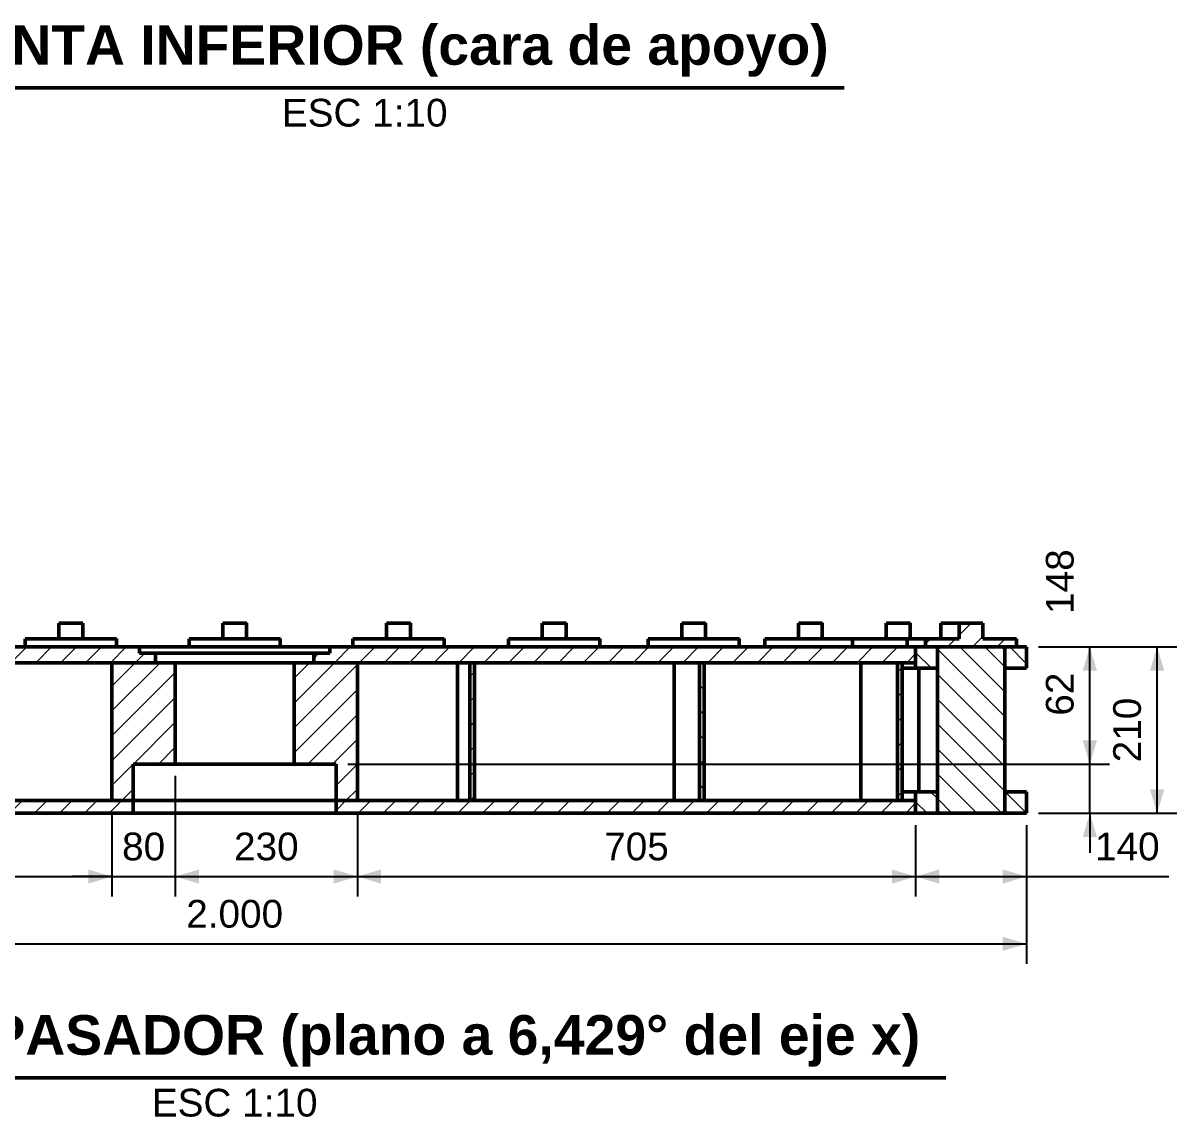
# Model space of a CAD drawing. Header units: millimetres. Extents: x 0 to 841, y 0 to 594.
# Drawn here: x 460.8 to 606.5, y 175.6 to 313.7 of the extents above; entities that cross this region are included whole.
import ezdxf
from ezdxf.enums import TextEntityAlignment as Align

# ---------------------------------------------------------------- set-up
doc = ezdxf.new("R2010")
doc.units = ezdxf.units.MM
for name, color, linetype, lineweight in [('ACH', 7, 'CONTINUOUS', 13), ('COTA', 7, 'CONTINUOUS', 25), ('TXT', 7, 'CONTINUOUS', 25), ('VIS', 7, 'CONTINUOUS', 50)]:
    doc.layers.add(name, color=color, linetype=linetype, lineweight=lineweight)
doc.styles.add('STD', font='LiberationSans-Regular.ttf')
doc.styles.add('STDB', font='LiberationSans-Bold.ttf')

msp = doc.modelspace()

# ---------------------------------------------------------------- hatches: boundary and pattern name
at = {"layer": 'ACH'}
h = msp.add_hatch(dxfattribs=at)
h.set_pattern_fill('ANSI31', scale=0.7)
h.paths.add_polyline_path([(574.77, 234.95), (574.77, 235.95), (579.02, 235.95), (579.02, 237.95), (582.02, 237.95), (582.02, 235.95), (586.27, 235.95), (586.27, 234.95)])
h = msp.add_hatch(dxfattribs=at)
h.set_pattern_fill('ANSI31', scale=0.7)
h.paths.add_polyline_path([(401.52, 232.95), (401.52, 234.95), (475.52, 234.95), (475.52, 234.15), (477.52, 234.15), (477.52, 232.95)])
h = msp.add_hatch(dxfattribs=at)
h.set_pattern_fill('ANSI31', scale=0.7)
h.paths.add_polyline_path([(499.52, 234.95), (573.52, 234.95), (573.52, 232.95), (497.52, 232.95), (497.52, 234.15), (499.52, 234.15)])
h = msp.add_hatch(dxfattribs=at)
h.set_pattern_fill('ANSI31', scale=0.7, angle=90)
h.paths.add_polyline_path([(576.27, 234.95), (576.27, 232.25), (573.52, 232.25), (573.52, 234.95)])
h = msp.add_hatch(dxfattribs=at)
h.set_pattern_fill('ANSI31', scale=0.7, angle=90)
h.paths.add_polyline_path([(576.27, 214.15), (576.27, 234.75), (576.47, 234.95), (584.57, 234.95), (584.77, 234.75), (584.77, 214.15), (584.57, 213.95), (576.47, 213.95)])
h = msp.add_hatch(dxfattribs=at)
h.set_pattern_fill('ANSI31', scale=0.7, angle=90)
h.paths.add_polyline_path([(584.77, 234.95), (587.52, 234.95), (587.52, 232.25), (584.77, 232.25)])
h = msp.add_hatch(dxfattribs=at)
h.set_pattern_fill('ANSI31', scale=0.7)
h.paths.add_polyline_path([(472.02, 215.55), (472.02, 232.95), (480.02, 232.95), (480.02, 220.15), (474.72, 220.15), (474.72, 215.55)])
h = msp.add_hatch(dxfattribs=at)
h.set_pattern_fill('ANSI31', scale=0.7)
h.paths.add_polyline_path([(495.02, 232.95), (503.02, 232.95), (503.02, 215.55), (500.32, 215.55), (500.32, 220.15), (495.02, 220.15)])
h = msp.add_hatch(dxfattribs=at)
h.set_pattern_fill('ANSI31', scale=0.7)
h.paths.add_polyline_path([(517.22, 232.95), (517.82, 232.95), (517.82, 215.55), (517.22, 215.55)])
h = msp.add_hatch(dxfattribs=at)
h.set_pattern_fill('ANSI31', scale=0.7, angle=90)
h.paths.add_polyline_path([(546.22, 232.95), (546.82, 232.95), (546.82, 215.55), (546.22, 215.55)])
h = msp.add_hatch(dxfattribs=at)
h.set_pattern_fill('ANSI31', scale=0.7)
h.paths.add_polyline_path([(571.22, 232.95), (571.82, 232.95), (571.82, 215.55), (571.22, 215.55)])
h = msp.add_hatch(dxfattribs=at)
h.set_pattern_fill('ANSI31', scale=0.7, angle=90)
h.paths.add_polyline_path([(576.27, 216.65), (576.27, 213.95), (573.52, 213.95), (573.52, 216.65)])
h = msp.add_hatch(dxfattribs=at)
h.set_pattern_fill('ANSI31', scale=0.7, angle=90)
h.paths.add_polyline_path([(584.77, 216.65), (587.52, 216.65), (587.52, 213.95), (584.77, 213.95)])
h = msp.add_hatch(dxfattribs=at)
h.set_pattern_fill('ANSI31', scale=0.7)
h.paths.add_polyline_path([(401.52, 213.95), (401.52, 215.55), (474.72, 215.55), (474.72, 213.95)])
h = msp.add_hatch(dxfattribs=at)
h.set_pattern_fill('ANSI31', scale=0.7)
h.paths.add_polyline_path([(500.32, 215.55), (573.52, 215.55), (573.52, 213.95), (500.32, 213.95)])

# ---------------------------------------------------------------- linework, layer by layer
at = {"layer": 'COTA'}
for p, q in [((589.02, 234.95), (598.02, 234.95)), ((589.02, 234.95), (606.52, 234.95)), ((595.52, 220.15), (595.52, 234.95)), ((604.02, 213.95), (604.02, 234.95)), ((595.52, 220.15), (595.52, 225.15)), ((501.82, 220.15), (598.02, 220.15)), ((501.82, 220.15), (598.02, 220.15)), ((595.52, 213.95), (595.52, 220.15)), ((480.02, 218.65), (480.02, 203.45)), ((480.02, 218.65), (480.02, 203.45)), ((472.02, 214.05), (472.02, 203.45)), ((472.02, 214.05), (472.02, 203.45)), ((503.02, 214.05), (503.02, 203.45)), ((503.02, 214.05), (503.02, 203.45)), ((589.02, 213.95), (598.02, 213.95)), ((589.02, 213.95), (606.52, 213.95)), ((595.52, 213.95), (595.52, 208.95)), ((573.52, 212.45), (573.52, 203.45)), ((573.52, 212.45), (573.52, 203.45)), ((587.52, 212.45), (587.52, 203.45)), ((587.52, 212.45), (587.52, 194.95)), ((401.52, 205.95), (472.02, 205.95)), ((472.02, 205.95), (467.02, 205.95)), ((472.02, 205.95), (480.02, 205.95)), ((480.02, 205.95), (485.02, 205.95)), ((480.02, 205.95), (503.02, 205.95)), ((503.02, 205.95), (573.52, 205.95)), ((573.52, 205.95), (587.52, 205.95)), ((587.52, 205.95), (605.51, 205.95)), ((387.52, 197.45), (587.52, 197.45))]:
    msp.add_line(p, q, dxfattribs=at)
for points in [[(595.52, 234.95), (594.62, 231.95), (596.42, 231.95)], [(604.02, 234.95), (603.12, 231.95), (604.92, 231.95)], [(595.52, 220.15), (596.42, 223.15), (594.62, 223.15)], [(595.52, 220.15), (596.42, 223.15), (594.62, 223.15)], [(604.02, 213.95), (604.92, 216.95), (603.12, 216.95)], [(595.52, 213.95), (594.62, 210.95), (596.42, 210.95)], [(472.02, 205.95), (469.02, 206.85), (469.02, 205.05)], [(472.02, 205.95), (469.02, 206.85), (469.02, 205.05)], [(480.02, 205.95), (483.02, 205.05), (483.02, 206.85)], [(480.02, 205.95), (483.02, 205.05), (483.02, 206.85)], [(503.02, 205.95), (500.02, 206.85), (500.02, 205.05)], [(503.02, 205.95), (506.02, 205.05), (506.02, 206.85)], [(573.52, 205.95), (570.52, 206.85), (570.52, 205.05)], [(573.52, 205.95), (576.52, 205.05), (576.52, 206.85)], [(587.52, 205.95), (584.52, 206.85), (584.52, 205.05)], [(587.52, 197.45), (584.52, 198.35), (584.52, 196.55)]]:
    msp.add_solid(points, dxfattribs=at)
at = {"layer": 'VIS'}
for p, q in [((443.37, 305.55), (564.51, 305.55)), ((397.69, 180.55), (577.35, 180.55))]:
    msp.add_line(p, q, dxfattribs=at)
for points in [[(465.33, 237.95), (465.45, 237.95), (465.57, 237.95), (465.7, 237.95), (465.82, 237.95), (465.95, 237.95), (466.07, 237.95), (466.2, 237.95), (466.32, 237.95), (466.45, 237.95), (466.57, 237.95), (466.7, 237.95), (466.82, 237.95), (466.95, 237.95), (467.07, 237.95), (467.19, 237.95), (467.32, 237.95), (467.44, 237.95), (467.57, 237.95), (467.69, 237.95), (467.82, 237.95), (467.94, 237.95), (468.07, 237.95), (468.19, 237.95), (468.32, 237.95)], [(465.33, 237.95), (465.33, 235.95)], [(468.32, 237.95), (468.32, 237.95), (468.32, 237.95), (468.32, 237.95), (468.32, 237.95), (468.32, 237.95), (468.33, 237.95)], [(468.33, 237.95), (468.33, 235.95)], [(486.02, 237.95), (486.14, 237.95), (486.27, 237.95), (486.39, 237.95), (486.52, 237.95), (486.64, 237.95), (486.77, 237.95), (486.89, 237.95), (487.02, 237.95), (487.14, 237.95), (487.27, 237.95), (487.39, 237.95), (487.52, 237.95), (487.64, 237.95), (487.76, 237.95), (487.89, 237.95), (488.01, 237.95), (488.14, 237.95), (488.26, 237.95), (488.39, 237.95), (488.51, 237.95), (488.64, 237.95), (488.76, 237.95), (488.89, 237.95), (489.01, 237.95)], [(486.02, 237.95), (486.02, 235.95)], [(489.01, 237.95), (489.01, 237.95), (489.01, 237.95), (489.02, 237.95), (489.02, 237.95), (489.02, 237.95), (489.02, 237.95)], [(489.02, 237.95), (489.02, 235.95)], [(506.71, 237.95), (506.84, 237.95), (506.96, 237.95), (507.09, 237.95), (507.21, 237.95), (507.34, 237.95), (507.46, 237.95), (507.59, 237.95), (507.71, 237.95), (507.84, 237.95), (507.96, 237.95), (508.08, 237.95), (508.21, 237.95), (508.33, 237.95), (508.46, 237.95), (508.58, 237.95), (508.71, 237.95), (508.83, 237.95), (508.96, 237.95), (509.08, 237.95), (509.21, 237.95), (509.33, 237.95), (509.46, 237.95), (509.58, 237.95), (509.7, 237.95)], [(506.71, 237.95), (506.71, 235.95)], [(509.7, 237.95), (509.71, 237.95), (509.71, 237.95), (509.71, 237.95), (509.71, 237.95), (509.71, 237.95), (509.71, 237.95)], [(509.71, 237.95), (509.71, 235.95)], [(526.37, 237.95), (526.5, 237.95), (526.62, 237.95), (526.74, 237.95), (526.87, 237.95), (526.99, 237.95), (527.12, 237.95), (527.24, 237.95), (527.37, 237.95), (527.49, 237.95), (527.62, 237.95), (527.74, 237.95), (527.87, 237.95), (527.99, 237.95), (528.12, 237.95), (528.24, 237.95), (528.36, 237.95), (528.49, 237.95), (528.61, 237.95), (528.74, 237.95), (528.86, 237.95), (528.99, 237.95), (529.11, 237.95), (529.24, 237.95), (529.36, 237.95)], [(526.37, 237.95), (526.37, 235.95)], [(529.36, 237.95), (529.36, 237.95), (529.36, 237.95), (529.37, 237.95), (529.37, 237.95), (529.37, 237.95), (529.37, 237.95)], [(529.37, 237.95), (529.37, 235.95)], [(544, 237.95), (544.13, 237.95), (544.25, 237.95), (544.38, 237.95), (544.5, 237.95), (544.63, 237.95), (544.75, 237.95), (544.88, 237.95), (545, 237.95), (545.13, 237.95), (545.25, 237.95), (545.38, 237.95), (545.5, 237.95), (545.62, 237.95), (545.75, 237.95), (545.87, 237.95), (546, 237.95), (546.12, 237.95), (546.25, 237.95), (546.37, 237.95), (546.5, 237.95), (546.62, 237.95), (546.75, 237.95), (546.87, 237.95), (546.99, 237.95)], [(544, 237.95), (544, 235.95)], [(546.99, 237.95), (547, 237.95), (547, 237.95), (547, 237.95), (547, 237.95), (547, 237.95), (547, 237.95)], [(547, 237.95), (547, 235.95)], [(558.73, 237.95), (558.85, 237.95), (558.98, 237.95), (559.1, 237.95), (559.23, 237.95), (559.35, 237.95), (559.48, 237.95), (559.6, 237.95), (559.73, 237.95), (559.85, 237.95), (559.98, 237.95), (560.1, 237.95), (560.23, 237.95), (560.35, 237.95), (560.47, 237.95), (560.6, 237.95), (560.72, 237.95), (560.85, 237.95), (560.97, 237.95), (561.1, 237.95), (561.22, 237.95), (561.35, 237.95), (561.47, 237.95), (561.6, 237.95), (561.72, 237.95)], [(558.73, 237.95), (558.73, 235.95)], [(561.72, 237.95), (561.72, 237.95), (561.72, 237.95), (561.73, 237.95), (561.73, 237.95), (561.73, 237.95), (561.73, 237.95)], [(561.73, 237.95), (561.73, 235.95)], [(569.81, 237.95), (569.93, 237.95), (570.06, 237.95), (570.18, 237.95), (570.31, 237.95), (570.43, 237.95), (570.56, 237.95), (570.68, 237.95), (570.81, 237.95), (570.93, 237.95), (571.06, 237.95), (571.18, 237.95), (571.31, 237.95), (571.43, 237.95), (571.55, 237.95), (571.68, 237.95), (571.8, 237.95), (571.93, 237.95), (572.05, 237.95), (572.18, 237.95), (572.3, 237.95), (572.43, 237.95), (572.55, 237.95), (572.68, 237.95), (572.8, 237.95)], [(569.81, 237.95), (569.81, 235.95)], [(572.8, 237.95), (572.8, 237.95), (572.8, 237.95), (572.81, 237.95), (572.81, 237.95), (572.81, 237.95), (572.81, 237.95)], [(572.81, 237.95), (572.81, 235.95)], [(576.69, 237.95), (576.81, 237.95), (576.93, 237.95), (577.06, 237.95), (577.18, 237.95), (577.3, 237.95), (577.42, 237.95), (577.55, 237.95), (577.67, 237.95), (577.79, 237.95), (577.92, 237.95), (578.04, 237.95), (578.16, 237.95), (578.28, 237.95), (578.41, 237.95), (578.53, 237.95), (578.65, 237.95), (578.77, 237.95), (578.9, 237.95), (579.02, 237.95)], [(576.69, 237.95), (576.69, 235.95)], [(582.02, 237.95), (579.02, 237.95)], [(579.02, 237.95), (579.02, 235.95)], [(582.02, 237.95), (582.02, 235.95)], [(475.52, 234.95), (401.52, 234.95)], [(461.08, 235.95), (461.2, 235.95), (461.32, 235.95), (461.44, 235.95), (461.56, 235.95), (461.68, 235.95), (461.8, 235.95), (461.92, 235.95), (462.04, 235.95), (462.16, 235.95), (462.28, 235.95), (462.4, 235.95), (462.52, 235.95), (462.64, 235.95), (462.76, 235.95), (462.89, 235.95), (463.01, 235.95), (463.13, 235.95), (463.25, 235.95), (463.37, 235.95), (463.49, 235.95), (463.61, 235.95), (463.73, 235.95), (463.85, 235.95), (463.97, 235.95), (464.09, 235.95), (464.21, 235.95), (464.33, 235.95), (464.45, 235.95), (464.57, 235.95), (464.7, 235.95), (464.82, 235.95), (464.94, 235.95), (465.06, 235.95), (465.18, 235.95), (465.3, 235.95), (465.42, 235.95), (465.54, 235.95), (465.66, 235.95), (465.78, 235.95), (465.9, 235.95), (466.02, 235.95), (466.14, 235.95), (466.26, 235.95), (466.38, 235.95), (466.51, 235.95), (466.63, 235.95), (466.75, 235.95), (466.87, 235.95), (466.99, 235.95), (467.11, 235.95), (467.23, 235.95), (467.35, 235.95), (467.47, 235.95), (467.59, 235.95), (467.71, 235.95), (467.83, 235.95), (467.95, 235.95), (468.07, 235.95), (468.2, 235.95), (468.32, 235.95), (468.44, 235.95), (468.56, 235.95), (468.68, 235.95), (468.8, 235.95), (468.92, 235.95), (469.04, 235.95), (469.16, 235.95), (469.28, 235.95), (469.4, 235.95), (469.52, 235.95), (469.64, 235.95), (469.76, 235.95), (469.88, 235.95), (470.01, 235.95), (470.13, 235.95), (470.25, 235.95), (470.37, 235.95), (470.49, 235.95), (470.61, 235.95), (470.73, 235.95), (470.85, 235.95), (470.97, 235.95), (471.09, 235.95), (471.21, 235.95), (471.33, 235.95), (471.45, 235.95), (471.57, 235.95), (471.69, 235.95), (471.82, 235.95), (471.94, 235.95), (472.06, 235.95), (472.18, 235.95), (472.3, 235.95), (472.42, 235.95), (472.54, 235.95)], [(461.08, 235.95), (461.08, 234.95)], [(472.54, 235.95), (472.55, 235.95), (472.55, 235.95), (472.56, 235.95), (472.56, 235.95), (472.57, 235.95), (472.58, 235.95)], [(472.58, 235.95), (472.58, 234.95)], [(475.52, 234.95), (475.52, 234.15)], [(475.52, 234.95), (475.64, 234.95), (475.76, 234.95), (475.88, 234.95), (476, 234.95), (476.12, 234.95), (476.24, 234.95), (476.36, 234.95), (476.48, 234.95), (476.6, 234.95), (476.72, 234.95), (476.84, 234.95), (476.96, 234.95), (477.08, 234.95), (477.2, 234.95), (477.32, 234.95), (477.44, 234.95), (477.56, 234.95), (477.68, 234.95), (477.8, 234.95), (477.92, 234.95), (478.04, 234.95), (478.16, 234.95), (478.28, 234.95), (478.4, 234.95), (478.52, 234.95), (478.64, 234.95), (478.76, 234.95), (478.88, 234.95), (479, 234.95), (479.12, 234.95), (479.24, 234.95), (479.36, 234.95), (479.48, 234.95), (479.6, 234.95), (479.72, 234.95), (479.84, 234.95), (479.96, 234.95), (480.08, 234.95), (480.2, 234.95), (480.32, 234.95), (480.44, 234.95), (480.56, 234.95), (480.68, 234.95), (480.8, 234.95), (480.92, 234.95), (481.04, 234.95), (481.16, 234.95), (481.28, 234.95), (481.4, 234.95), (481.52, 234.95), (481.64, 234.95), (481.76, 234.95), (481.88, 234.95), (482, 234.95), (482.12, 234.95), (482.24, 234.95), (482.36, 234.95), (482.48, 234.95), (482.6, 234.95), (482.72, 234.95), (482.84, 234.95), (482.96, 234.95), (483.08, 234.95), (483.2, 234.95), (483.32, 234.95), (483.44, 234.95), (483.56, 234.95), (483.68, 234.95), (483.8, 234.95), (483.92, 234.95), (484.04, 234.95), (484.16, 234.95), (484.28, 234.95), (484.4, 234.95), (484.52, 234.95), (484.64, 234.95), (484.76, 234.95), (484.88, 234.95), (485, 234.95), (485.12, 234.95), (485.24, 234.95), (485.36, 234.95), (485.48, 234.95), (485.6, 234.95), (485.72, 234.95), (485.84, 234.95), (485.96, 234.95), (486.08, 234.95), (486.2, 234.95), (486.32, 234.95), (486.44, 234.95), (486.56, 234.95), (486.68, 234.95), (486.8, 234.95), (486.92, 234.95), (487.04, 234.95), (487.16, 234.95), (487.28, 234.95), (487.4, 234.95), (487.52, 234.95), (487.64, 234.95), (487.76, 234.95), (487.88, 234.95), (488, 234.95), (488.12, 234.95), (488.24, 234.95), (488.36, 234.95), (488.48, 234.95), (488.6, 234.95), (488.72, 234.95), (488.84, 234.95), (488.96, 234.95), (489.08, 234.95), (489.2, 234.95), (489.32, 234.95), (489.44, 234.95), (489.56, 234.95), (489.68, 234.95), (489.8, 234.95), (489.92, 234.95), (490.04, 234.95), (490.16, 234.95), (490.28, 234.95), (490.4, 234.95), (490.52, 234.95), (490.64, 234.95), (490.76, 234.95), (490.88, 234.95), (491, 234.95), (491.12, 234.95), (491.24, 234.95), (491.36, 234.95), (491.48, 234.95), (491.6, 234.95), (491.72, 234.95), (491.84, 234.95), (491.96, 234.95), (492.08, 234.95), (492.2, 234.95), (492.32, 234.95), (492.44, 234.95), (492.56, 234.95), (492.68, 234.95), (492.8, 234.95), (492.92, 234.95), (493.04, 234.95), (493.16, 234.95), (493.28, 234.95), (493.4, 234.95), (493.52, 234.95), (493.64, 234.95), (493.76, 234.95), (493.88, 234.95), (494, 234.95), (494.12, 234.95), (494.24, 234.95), (494.36, 234.95), (494.48, 234.95), (494.6, 234.95), (494.72, 234.95), (494.84, 234.95), (494.96, 234.95), (495.08, 234.95), (495.2, 234.95), (495.32, 234.95), (495.44, 234.95), (495.56, 234.95), (495.68, 234.95), (495.8, 234.95), (495.92, 234.95), (496.04, 234.95), (496.16, 234.95), (496.28, 234.95), (496.4, 234.95), (496.52, 234.95), (496.64, 234.95), (496.76, 234.95), (496.88, 234.95), (497, 234.95), (497.12, 234.95), (497.24, 234.95), (497.36, 234.95), (497.48, 234.95), (497.6, 234.95), (497.72, 234.95), (497.84, 234.95), (497.96, 234.95), (498.08, 234.95), (498.2, 234.95), (498.32, 234.95), (498.44, 234.95), (498.56, 234.95), (498.68, 234.95), (498.8, 234.95), (498.92, 234.95), (499.04, 234.95), (499.16, 234.95), (499.28, 234.95), (499.4, 234.95), (499.52, 234.95)], [(481.77, 235.95), (481.89, 235.95), (482.01, 235.95), (482.13, 235.95), (482.25, 235.95), (482.37, 235.95), (482.49, 235.95), (482.61, 235.95), (482.74, 235.95), (482.86, 235.95), (482.98, 235.95), (483.1, 235.95), (483.22, 235.95), (483.34, 235.95), (483.46, 235.95), (483.58, 235.95), (483.7, 235.95), (483.82, 235.95), (483.94, 235.95), (484.06, 235.95), (484.18, 235.95), (484.3, 235.95), (484.42, 235.95), (484.55, 235.95), (484.67, 235.95), (484.79, 235.95), (484.91, 235.95), (485.03, 235.95), (485.15, 235.95), (485.27, 235.95), (485.39, 235.95), (485.51, 235.95), (485.63, 235.95), (485.75, 235.95), (485.87, 235.95), (485.99, 235.95), (486.11, 235.95), (486.23, 235.95), (486.36, 235.95), (486.48, 235.95), (486.6, 235.95), (486.72, 235.95), (486.84, 235.95), (486.96, 235.95), (487.08, 235.95), (487.2, 235.95), (487.32, 235.95), (487.44, 235.95), (487.56, 235.95), (487.68, 235.95), (487.8, 235.95), (487.92, 235.95), (488.04, 235.95), (488.17, 235.95), (488.29, 235.95), (488.41, 235.95), (488.53, 235.95), (488.65, 235.95), (488.77, 235.95), (488.89, 235.95), (489.01, 235.95), (489.13, 235.95), (489.25, 235.95), (489.37, 235.95), (489.49, 235.95), (489.61, 235.95), (489.73, 235.95), (489.85, 235.95), (489.98, 235.95), (490.1, 235.95), (490.22, 235.95), (490.34, 235.95), (490.46, 235.95), (490.58, 235.95), (490.7, 235.95), (490.82, 235.95), (490.94, 235.95), (491.06, 235.95), (491.18, 235.95), (491.3, 235.95), (491.42, 235.95), (491.54, 235.95), (491.66, 235.95), (491.79, 235.95), (491.91, 235.95), (492.03, 235.95), (492.15, 235.95), (492.27, 235.95), (492.39, 235.95), (492.51, 235.95), (492.63, 235.95), (492.75, 235.95), (492.87, 235.95), (492.99, 235.95), (493.11, 235.95), (493.23, 235.95)], [(481.77, 235.95), (481.77, 234.95)], [(493.23, 235.95), (493.24, 235.95), (493.25, 235.95), (493.25, 235.95), (493.26, 235.95), (493.26, 235.95), (493.27, 235.95)], [(493.27, 235.95), (493.27, 234.95)], [(573.52, 234.95), (499.52, 234.95)], [(499.52, 234.95), (499.52, 234.15)], [(502.46, 235.95), (502.58, 235.95), (502.71, 235.95), (502.83, 235.95), (502.95, 235.95), (503.07, 235.95), (503.19, 235.95), (503.31, 235.95), (503.43, 235.95), (503.55, 235.95), (503.67, 235.95), (503.79, 235.95), (503.91, 235.95), (504.03, 235.95), (504.15, 235.95), (504.27, 235.95), (504.4, 235.95), (504.52, 235.95), (504.64, 235.95), (504.76, 235.95), (504.88, 235.95), (505, 235.95), (505.12, 235.95), (505.24, 235.95), (505.36, 235.95), (505.48, 235.95), (505.6, 235.95), (505.72, 235.95), (505.84, 235.95), (505.96, 235.95), (506.08, 235.95), (506.21, 235.95), (506.33, 235.95), (506.45, 235.95), (506.57, 235.95), (506.69, 235.95), (506.81, 235.95), (506.93, 235.95), (507.05, 235.95), (507.17, 235.95), (507.29, 235.95), (507.41, 235.95), (507.53, 235.95), (507.65, 235.95), (507.77, 235.95), (507.89, 235.95), (508.02, 235.95), (508.14, 235.95), (508.26, 235.95), (508.38, 235.95), (508.5, 235.95), (508.62, 235.95), (508.74, 235.95), (508.86, 235.95), (508.98, 235.95), (509.1, 235.95), (509.22, 235.95), (509.34, 235.95), (509.46, 235.95), (509.58, 235.95), (509.7, 235.95), (509.83, 235.95), (509.95, 235.95), (510.07, 235.95), (510.19, 235.95), (510.31, 235.95), (510.43, 235.95), (510.55, 235.95), (510.67, 235.95), (510.79, 235.95), (510.91, 235.95), (511.03, 235.95), (511.15, 235.95), (511.27, 235.95), (511.39, 235.95), (511.51, 235.95), (511.64, 235.95), (511.76, 235.95), (511.88, 235.95), (512, 235.95), (512.12, 235.95), (512.24, 235.95), (512.36, 235.95), (512.48, 235.95), (512.6, 235.95), (512.72, 235.95), (512.84, 235.95), (512.96, 235.95), (513.08, 235.95), (513.2, 235.95), (513.32, 235.95), (513.45, 235.95), (513.57, 235.95), (513.69, 235.95), (513.81, 235.95), (513.93, 235.95)], [(502.46, 235.95), (502.46, 234.95)], [(513.93, 235.95), (513.93, 235.95), (513.94, 235.95), (513.95, 235.95), (513.95, 235.95), (513.96, 235.95), (513.96, 235.95)], [(513.96, 235.95), (513.96, 234.95)], [(522.12, 235.95), (522.24, 235.95), (522.36, 235.95), (522.48, 235.95), (522.6, 235.95), (522.72, 235.95), (522.85, 235.95), (522.97, 235.95), (523.09, 235.95), (523.21, 235.95), (523.33, 235.95), (523.45, 235.95), (523.57, 235.95), (523.69, 235.95), (523.81, 235.95), (523.93, 235.95), (524.05, 235.95), (524.17, 235.95), (524.29, 235.95), (524.41, 235.95), (524.53, 235.95), (524.66, 235.95), (524.78, 235.95), (524.9, 235.95), (525.02, 235.95), (525.14, 235.95), (525.26, 235.95), (525.38, 235.95), (525.5, 235.95), (525.62, 235.95), (525.74, 235.95), (525.86, 235.95), (525.98, 235.95), (526.1, 235.95), (526.22, 235.95), (526.34, 235.95), (526.47, 235.95), (526.59, 235.95), (526.71, 235.95), (526.83, 235.95), (526.95, 235.95), (527.07, 235.95), (527.19, 235.95), (527.31, 235.95), (527.43, 235.95), (527.55, 235.95), (527.67, 235.95), (527.79, 235.95), (527.91, 235.95), (528.03, 235.95), (528.15, 235.95), (528.28, 235.95), (528.4, 235.95), (528.52, 235.95), (528.64, 235.95), (528.76, 235.95), (528.88, 235.95), (529, 235.95), (529.12, 235.95), (529.24, 235.95), (529.36, 235.95), (529.48, 235.95), (529.6, 235.95), (529.72, 235.95), (529.84, 235.95), (529.96, 235.95), (530.09, 235.95), (530.21, 235.95), (530.33, 235.95), (530.45, 235.95), (530.57, 235.95), (530.69, 235.95), (530.81, 235.95), (530.93, 235.95), (531.05, 235.95), (531.17, 235.95), (531.29, 235.95), (531.41, 235.95), (531.53, 235.95), (531.65, 235.95), (531.77, 235.95), (531.9, 235.95), (532.02, 235.95), (532.14, 235.95), (532.26, 235.95), (532.38, 235.95), (532.5, 235.95), (532.62, 235.95), (532.74, 235.95), (532.86, 235.95), (532.98, 235.95), (533.1, 235.95), (533.22, 235.95), (533.34, 235.95), (533.46, 235.95), (533.58, 235.95)], [(522.12, 235.95), (522.12, 234.95)], [(533.58, 235.95), (533.59, 235.95), (533.6, 235.95), (533.6, 235.95), (533.61, 235.95), (533.62, 235.95), (533.62, 235.95)], [(533.62, 235.95), (533.62, 234.95)], [(539.75, 235.95), (539.88, 235.95), (540, 235.95), (540.12, 235.95), (540.24, 235.95), (540.36, 235.95), (540.48, 235.95), (540.6, 235.95), (540.72, 235.95), (540.84, 235.95), (540.96, 235.95), (541.08, 235.95), (541.2, 235.95), (541.32, 235.95), (541.44, 235.95), (541.56, 235.95), (541.69, 235.95), (541.81, 235.95), (541.93, 235.95), (542.05, 235.95), (542.17, 235.95), (542.29, 235.95), (542.41, 235.95), (542.53, 235.95), (542.65, 235.95), (542.77, 235.95), (542.89, 235.95), (543.01, 235.95), (543.13, 235.95), (543.25, 235.95), (543.37, 235.95), (543.5, 235.95), (543.62, 235.95), (543.74, 235.95), (543.86, 235.95), (543.98, 235.95), (544.1, 235.95), (544.22, 235.95), (544.34, 235.95), (544.46, 235.95), (544.58, 235.95), (544.7, 235.95), (544.82, 235.95), (544.94, 235.95), (545.06, 235.95), (545.18, 235.95), (545.31, 235.95), (545.43, 235.95), (545.55, 235.95), (545.67, 235.95), (545.79, 235.95), (545.91, 235.95), (546.03, 235.95), (546.15, 235.95), (546.27, 235.95), (546.39, 235.95), (546.51, 235.95), (546.63, 235.95), (546.75, 235.95), (546.87, 235.95), (546.99, 235.95), (547.12, 235.95), (547.24, 235.95), (547.36, 235.95), (547.48, 235.95), (547.6, 235.95), (547.72, 235.95), (547.84, 235.95), (547.96, 235.95), (548.08, 235.95), (548.2, 235.95), (548.32, 235.95), (548.44, 235.95), (548.56, 235.95), (548.68, 235.95), (548.8, 235.95), (548.93, 235.95), (549.05, 235.95), (549.17, 235.95), (549.29, 235.95), (549.41, 235.95), (549.53, 235.95), (549.65, 235.95), (549.77, 235.95), (549.89, 235.95), (550.01, 235.95), (550.13, 235.95), (550.25, 235.95), (550.37, 235.95), (550.49, 235.95), (550.61, 235.95), (550.74, 235.95), (550.86, 235.95), (550.98, 235.95), (551.1, 235.95), (551.22, 235.95)], [(539.75, 235.95), (539.75, 234.95)], [(551.22, 235.95), (551.22, 235.95), (551.23, 235.95), (551.24, 235.95), (551.24, 235.95), (551.25, 235.95), (551.25, 235.95)], [(551.25, 235.95), (551.25, 234.95)], [(554.48, 235.95), (554.6, 235.95), (554.72, 235.95), (554.84, 235.95), (554.96, 235.95), (555.08, 235.95), (555.2, 235.95), (555.32, 235.95), (555.44, 235.95), (555.56, 235.95), (555.68, 235.95), (555.8, 235.95), (555.93, 235.95), (556.05, 235.95), (556.17, 235.95), (556.29, 235.95), (556.41, 235.95), (556.53, 235.95), (556.65, 235.95), (556.77, 235.95), (556.89, 235.95), (557.01, 235.95), (557.13, 235.95), (557.25, 235.95), (557.37, 235.95), (557.49, 235.95), (557.61, 235.95), (557.73, 235.95), (557.85, 235.95), (557.97, 235.95), (558.09, 235.95), (558.21, 235.95), (558.33, 235.95), (558.45, 235.95), (558.57, 235.95), (558.7, 235.95), (558.82, 235.95), (558.94, 235.95), (559.06, 235.95), (559.18, 235.95), (559.3, 235.95), (559.42, 235.95), (559.54, 235.95), (559.66, 235.95), (559.78, 235.95), (559.9, 235.95), (560.02, 235.95), (560.14, 235.95), (560.26, 235.95), (560.38, 235.95), (560.5, 235.95), (560.62, 235.95), (560.74, 235.95), (560.86, 235.95), (560.98, 235.95), (561.1, 235.95), (561.22, 235.95), (561.34, 235.95), (561.47, 235.95), (561.59, 235.95), (561.71, 235.95), (561.83, 235.95), (561.95, 235.95), (562.07, 235.95), (562.19, 235.95), (562.31, 235.95), (562.43, 235.95), (562.55, 235.95), (562.67, 235.95), (562.79, 235.95), (562.91, 235.95), (563.03, 235.95), (563.15, 235.95), (563.27, 235.95), (563.39, 235.95), (563.51, 235.95), (563.63, 235.95), (563.75, 235.95), (563.87, 235.95), (563.99, 235.95), (564.11, 235.95), (564.24, 235.95), (564.36, 235.95), (564.48, 235.95), (564.6, 235.95), (564.72, 235.95), (564.84, 235.95), (564.96, 235.95), (565.08, 235.95), (565.2, 235.95), (565.32, 235.95), (565.44, 235.95), (565.56, 235.95)], [(554.48, 235.95), (554.48, 234.95)], [(565.56, 235.95), (565.68, 235.95), (565.8, 235.95), (565.92, 235.95), (566.04, 235.95), (566.16, 235.95), (566.28, 235.95), (566.4, 235.95), (566.53, 235.95), (566.65, 235.95), (566.77, 235.95), (566.89, 235.95), (567.01, 235.95), (567.13, 235.95), (567.25, 235.95), (567.37, 235.95), (567.49, 235.95), (567.61, 235.95), (567.73, 235.95), (567.85, 235.95), (567.97, 235.95), (568.09, 235.95), (568.21, 235.95), (568.34, 235.95), (568.46, 235.95), (568.58, 235.95), (568.7, 235.95), (568.82, 235.95), (568.94, 235.95), (569.06, 235.95), (569.18, 235.95), (569.3, 235.95), (569.42, 235.95), (569.54, 235.95), (569.66, 235.95), (569.78, 235.95), (569.9, 235.95), (570.02, 235.95), (570.15, 235.95), (570.27, 235.95), (570.39, 235.95), (570.51, 235.95), (570.63, 235.95), (570.75, 235.95), (570.87, 235.95), (570.99, 235.95), (571.11, 235.95), (571.23, 235.95), (571.35, 235.95), (571.47, 235.95), (571.59, 235.95), (571.71, 235.95), (571.83, 235.95), (571.96, 235.95), (572.08, 235.95), (572.2, 235.95), (572.32, 235.95), (572.44, 235.95)], [(565.56, 235.95), (565.56, 234.95)], [(572.44, 235.95), (572.56, 235.95), (572.68, 235.95), (572.81, 235.95), (572.93, 235.95), (573.05, 235.95), (573.17, 235.95), (573.3, 235.95), (573.42, 235.95), (573.54, 235.95), (573.67, 235.95), (573.79, 235.95), (573.91, 235.95), (574.03, 235.95), (574.16, 235.95), (574.28, 235.95), (574.4, 235.95), (574.52, 235.95), (574.65, 235.95), (574.77, 235.95)], [(572.44, 235.95), (572.44, 234.95)], [(573.52, 234.95), (573.52, 232.95)], [(576.27, 234.95), (573.52, 234.95)], [(573.52, 234.95), (573.52, 232.25)], [(574.77, 235.95), (574.77, 234.95)], [(579.02, 235.95), (578.9, 235.95), (578.78, 235.95), (578.66, 235.95), (578.53, 235.95), (578.41, 235.95), (578.29, 235.95), (578.17, 235.95), (578.05, 235.95), (577.93, 235.95), (577.81, 235.95), (577.68, 235.95), (577.56, 235.95), (577.44, 235.95), (577.32, 235.95), (577.2, 235.95), (577.08, 235.95), (576.96, 235.95), (576.83, 235.95), (576.71, 235.95), (576.59, 235.95), (576.47, 235.95), (576.35, 235.95), (576.23, 235.95), (576.11, 235.95), (575.98, 235.95), (575.86, 235.95), (575.74, 235.95), (575.62, 235.95), (575.5, 235.95), (575.38, 235.95), (575.26, 235.95), (575.13, 235.95), (575.01, 235.95), (574.89, 235.95), (574.77, 235.95)], [(579.02, 235.95), (574.77, 235.95)], [(586.27, 234.95), (574.77, 234.95)], [(576.27, 234.95), (576.27, 232.25)], [(576.47, 234.95), (576.27, 234.75)], [(576.27, 234.75), (576.27, 214.15)], [(584.57, 234.95), (576.47, 234.95)], [(586.27, 235.95), (586.15, 235.95), (586.03, 235.95), (585.91, 235.95), (585.78, 235.95), (585.66, 235.95), (585.54, 235.95), (585.42, 235.95), (585.3, 235.95), (585.18, 235.95), (585.06, 235.95), (584.93, 235.95), (584.81, 235.95), (584.69, 235.95), (584.57, 235.95), (584.45, 235.95), (584.33, 235.95), (584.21, 235.95), (584.08, 235.95), (583.96, 235.95), (583.84, 235.95), (583.72, 235.95), (583.6, 235.95), (583.48, 235.95), (583.36, 235.95), (583.23, 235.95), (583.11, 235.95), (582.99, 235.95), (582.87, 235.95), (582.75, 235.95), (582.63, 235.95), (582.51, 235.95), (582.38, 235.95), (582.26, 235.95), (582.14, 235.95), (582.02, 235.95)], [(586.27, 235.95), (582.02, 235.95)], [(582.02, 235.95), (582.15, 235.95), (582.27, 235.95), (582.4, 235.95), (582.52, 235.95), (582.65, 235.95), (582.77, 235.95), (582.9, 235.95), (583.02, 235.95), (583.15, 235.95), (583.27, 235.95), (583.4, 235.95), (583.53, 235.95), (583.65, 235.95), (583.78, 235.95), (583.9, 235.95)], [(584.57, 234.95), (584.77, 234.75)], [(587.52, 234.95), (584.77, 234.95)], [(584.77, 234.95), (584.77, 232.25)], [(584.77, 234.75), (584.77, 214.15)], [(586.27, 235.95), (586.27, 234.95)], [(587.52, 234.95), (587.52, 232.25)], [(477.52, 234.15), (475.52, 234.15)], [(477.52, 234.15), (477.52, 232.95)], [(477.52, 234.15), (477.64, 234.15), (477.76, 234.15), (477.88, 234.15), (478, 234.15), (478.12, 234.15), (478.24, 234.15), (478.36, 234.15), (478.48, 234.15), (478.6, 234.15), (478.72, 234.15), (478.85, 234.15), (478.97, 234.15), (479.09, 234.15), (479.21, 234.15), (479.33, 234.15), (479.45, 234.15), (479.57, 234.15), (479.69, 234.15), (479.81, 234.15), (479.93, 234.15), (480.05, 234.15), (480.17, 234.15), (480.29, 234.15), (480.41, 234.15), (480.53, 234.15), (480.65, 234.15), (480.77, 234.15), (480.89, 234.15), (481.01, 234.15), (481.13, 234.15), (481.25, 234.15), (481.38, 234.15), (481.5, 234.15), (481.62, 234.15), (481.74, 234.15), (481.86, 234.15), (481.98, 234.15), (482.1, 234.15), (482.22, 234.15), (482.34, 234.15), (482.46, 234.15), (482.58, 234.15), (482.7, 234.15), (482.82, 234.15), (482.94, 234.15), (483.06, 234.15), (483.18, 234.15), (483.3, 234.15), (483.42, 234.15), (483.54, 234.15), (483.66, 234.15), (483.78, 234.15), (483.91, 234.15), (484.03, 234.15), (484.15, 234.15), (484.27, 234.15), (484.39, 234.15), (484.51, 234.15), (484.63, 234.15), (484.75, 234.15), (484.87, 234.15), (484.99, 234.15), (485.11, 234.15), (485.23, 234.15), (485.35, 234.15), (485.47, 234.15), (485.59, 234.15), (485.71, 234.15), (485.83, 234.15), (485.95, 234.15), (486.07, 234.15), (486.19, 234.15), (486.32, 234.15), (486.44, 234.15), (486.56, 234.15), (486.68, 234.15), (486.8, 234.15), (486.92, 234.15), (487.04, 234.15), (487.16, 234.15), (487.28, 234.15), (487.4, 234.15), (487.52, 234.15), (487.64, 234.15), (487.76, 234.15), (487.88, 234.15), (488, 234.15), (488.12, 234.15), (488.24, 234.15), (488.36, 234.15), (488.48, 234.15), (488.6, 234.15), (488.72, 234.15), (488.85, 234.15), (488.97, 234.15), (489.09, 234.15), (489.21, 234.15), (489.33, 234.15), (489.45, 234.15), (489.57, 234.15), (489.69, 234.15), (489.81, 234.15), (489.93, 234.15), (490.05, 234.15), (490.17, 234.15), (490.29, 234.15), (490.41, 234.15), (490.53, 234.15), (490.65, 234.15), (490.77, 234.15), (490.89, 234.15), (491.01, 234.15), (491.13, 234.15), (491.25, 234.15), (491.38, 234.15), (491.5, 234.15), (491.62, 234.15), (491.74, 234.15), (491.86, 234.15), (491.98, 234.15), (492.1, 234.15), (492.22, 234.15), (492.34, 234.15), (492.46, 234.15), (492.58, 234.15), (492.7, 234.15), (492.82, 234.15), (492.94, 234.15), (493.06, 234.15), (493.18, 234.15), (493.3, 234.15), (493.42, 234.15), (493.54, 234.15), (493.66, 234.15), (493.78, 234.15), (493.91, 234.15), (494.03, 234.15), (494.15, 234.15), (494.27, 234.15), (494.39, 234.15), (494.51, 234.15), (494.63, 234.15), (494.75, 234.15), (494.87, 234.15), (494.99, 234.15), (495.11, 234.15), (495.23, 234.15), (495.35, 234.15), (495.47, 234.15), (495.59, 234.15), (495.71, 234.15), (495.83, 234.15), (495.95, 234.15), (496.07, 234.15), (496.19, 234.15), (496.32, 234.15), (496.44, 234.15), (496.56, 234.15), (496.68, 234.15), (496.8, 234.15), (496.92, 234.15), (497.04, 234.15), (497.16, 234.15), (497.28, 234.15), (497.4, 234.15), (497.52, 234.15)], [(499.52, 234.15), (497.52, 234.15)], [(497.52, 234.15), (497.52, 232.95)], [(477.52, 232.95), (401.52, 232.95)], [(472.02, 232.95), (472.02, 215.55)], [(480.02, 232.95), (472.02, 232.95)], [(480.02, 232.95), (480.02, 220.15)], [(495.02, 232.95), (494.9, 232.95), (494.78, 232.95), (494.66, 232.95), (494.54, 232.95), (494.42, 232.95), (494.3, 232.95), (494.18, 232.95), (494.06, 232.95), (493.94, 232.95), (493.82, 232.95), (493.7, 232.95), (493.58, 232.95), (493.46, 232.95), (493.34, 232.95), (493.22, 232.95), (493.1, 232.95), (492.98, 232.95), (492.86, 232.95), (492.74, 232.95), (492.62, 232.95), (492.5, 232.95), (492.38, 232.95), (492.26, 232.95), (492.14, 232.95), (492.02, 232.95), (491.9, 232.95), (491.78, 232.95), (491.66, 232.95), (491.54, 232.95), (491.42, 232.95), (491.3, 232.95), (491.18, 232.95), (491.06, 232.95), (490.94, 232.95), (490.82, 232.95), (490.7, 232.95), (490.58, 232.95), (490.46, 232.95), (490.34, 232.95), (490.22, 232.95), (490.1, 232.95), (489.98, 232.95), (489.86, 232.95), (489.74, 232.95), (489.62, 232.95), (489.5, 232.95), (489.38, 232.95), (489.26, 232.95), (489.14, 232.95), (489.02, 232.95), (488.9, 232.95), (488.78, 232.95), (488.66, 232.95), (488.54, 232.95), (488.42, 232.95), (488.3, 232.95), (488.18, 232.95), (488.06, 232.95), (487.94, 232.95), (487.82, 232.95), (487.7, 232.95), (487.58, 232.95), (487.46, 232.95), (487.34, 232.95), (487.22, 232.95), (487.1, 232.95), (486.98, 232.95), (486.86, 232.95), (486.74, 232.95), (486.62, 232.95), (486.5, 232.95), (486.38, 232.95), (486.26, 232.95), (486.14, 232.95), (486.02, 232.95), (485.9, 232.95), (485.78, 232.95), (485.66, 232.95), (485.54, 232.95), (485.42, 232.95), (485.3, 232.95), (485.18, 232.95), (485.06, 232.95), (484.94, 232.95), (484.82, 232.95), (484.7, 232.95), (484.58, 232.95), (484.46, 232.95), (484.34, 232.95), (484.22, 232.95), (484.1, 232.95), (483.98, 232.95), (483.86, 232.95), (483.74, 232.95), (483.62, 232.95), (483.5, 232.95), (483.38, 232.95), (483.26, 232.95), (483.14, 232.95), (483.02, 232.95), (482.9, 232.95), (482.78, 232.95), (482.66, 232.95), (482.54, 232.95), (482.42, 232.95), (482.3, 232.95), (482.18, 232.95), (482.06, 232.95), (481.94, 232.95), (481.82, 232.95), (481.7, 232.95), (481.58, 232.95), (481.46, 232.95), (481.34, 232.95), (481.22, 232.95), (481.1, 232.95), (480.98, 232.95), (480.86, 232.95), (480.74, 232.95), (480.62, 232.95), (480.5, 232.95), (480.38, 232.95), (480.26, 232.95), (480.14, 232.95), (480.02, 232.95)], [(503.02, 232.95), (495.02, 232.95)], [(495.02, 232.95), (495.02, 220.15)], [(573.52, 232.95), (497.52, 232.95)], [(503.02, 232.95), (503.02, 215.55)], [(515.65, 232.95), (515.65, 215.55)], [(517.82, 232.95), (517.22, 232.95)], [(517.22, 232.95), (517.22, 215.55)], [(517.82, 232.95), (517.82, 215.55)], [(543.02, 232.95), (543.02, 215.55)], [(546.82, 232.95), (546.22, 232.95)], [(546.22, 232.95), (546.22, 215.55)], [(546.82, 232.95), (546.82, 215.55)], [(566.62, 232.95), (566.62, 215.55)], [(571.82, 232.95), (571.22, 232.95)], [(571.22, 232.95), (571.22, 215.55)], [(571.82, 232.95), (571.82, 215.55)], [(573.52, 232.25), (573.4, 232.25), (573.28, 232.25), (573.16, 232.25), (573.03, 232.25), (572.91, 232.25), (572.79, 232.25), (572.67, 232.25), (572.55, 232.25), (572.43, 232.25), (572.31, 232.25), (572.18, 232.25), (572.06, 232.25), (571.94, 232.25), (571.82, 232.25)], [(576.27, 232.25), (573.52, 232.25)], [(573.94, 232.25), (573.94, 216.65)], [(587.52, 232.25), (584.77, 232.25)], [(474.72, 220.15), (474.72, 215.55)], [(480.02, 220.15), (474.72, 220.15)], [(480.02, 220.15), (480.14, 220.15), (480.26, 220.15), (480.38, 220.15), (480.5, 220.15), (480.62, 220.15), (480.74, 220.15), (480.86, 220.15), (480.98, 220.15), (481.1, 220.15), (481.22, 220.15), (481.34, 220.15), (481.46, 220.15), (481.58, 220.15), (481.7, 220.15), (481.82, 220.15), (481.94, 220.15), (482.06, 220.15), (482.18, 220.15), (482.3, 220.15), (482.42, 220.15), (482.54, 220.15), (482.66, 220.15), (482.78, 220.15), (482.9, 220.15), (483.02, 220.15), (483.14, 220.15), (483.26, 220.15), (483.38, 220.15), (483.5, 220.15), (483.62, 220.15), (483.74, 220.15), (483.86, 220.15), (483.98, 220.15), (484.1, 220.15), (484.22, 220.15), (484.34, 220.15), (484.46, 220.15), (484.58, 220.15), (484.7, 220.15), (484.82, 220.15), (484.94, 220.15), (485.06, 220.15), (485.18, 220.15), (485.3, 220.15), (485.42, 220.15), (485.54, 220.15), (485.66, 220.15), (485.78, 220.15), (485.9, 220.15), (486.02, 220.15), (486.14, 220.15), (486.26, 220.15), (486.38, 220.15), (486.5, 220.15), (486.62, 220.15), (486.74, 220.15), (486.86, 220.15), (486.98, 220.15), (487.1, 220.15), (487.22, 220.15), (487.34, 220.15), (487.46, 220.15), (487.58, 220.15), (487.7, 220.15), (487.82, 220.15), (487.94, 220.15), (488.06, 220.15), (488.18, 220.15), (488.3, 220.15), (488.42, 220.15), (488.54, 220.15), (488.66, 220.15), (488.78, 220.15), (488.9, 220.15), (489.02, 220.15), (489.14, 220.15), (489.26, 220.15), (489.38, 220.15), (489.5, 220.15), (489.62, 220.15), (489.74, 220.15), (489.86, 220.15), (489.98, 220.15), (490.1, 220.15), (490.22, 220.15), (490.34, 220.15), (490.46, 220.15), (490.58, 220.15), (490.7, 220.15), (490.82, 220.15), (490.94, 220.15), (491.06, 220.15), (491.18, 220.15), (491.3, 220.15), (491.42, 220.15), (491.54, 220.15), (491.66, 220.15), (491.78, 220.15), (491.9, 220.15), (492.02, 220.15), (492.14, 220.15), (492.26, 220.15), (492.38, 220.15), (492.5, 220.15), (492.62, 220.15), (492.74, 220.15), (492.86, 220.15), (492.98, 220.15), (493.1, 220.15), (493.22, 220.15), (493.34, 220.15), (493.46, 220.15), (493.58, 220.15), (493.7, 220.15), (493.82, 220.15), (493.94, 220.15), (494.06, 220.15), (494.18, 220.15), (494.3, 220.15), (494.42, 220.15), (494.54, 220.15), (494.66, 220.15), (494.78, 220.15), (494.9, 220.15), (495.02, 220.15)], [(500.32, 220.15), (495.02, 220.15)], [(500.32, 220.15), (500.32, 215.55)], [(573.52, 216.65), (573.4, 216.65), (573.28, 216.65), (573.16, 216.65), (573.03, 216.65), (572.91, 216.65), (572.79, 216.65), (572.67, 216.65), (572.55, 216.65), (572.43, 216.65), (572.31, 216.65), (572.18, 216.65), (572.06, 216.65), (571.94, 216.65), (571.82, 216.65)], [(576.27, 216.65), (573.52, 216.65)], [(573.52, 216.65), (573.52, 213.95)], [(576.27, 216.65), (576.27, 213.95)], [(587.52, 216.65), (584.77, 216.65)], [(584.77, 216.65), (584.77, 213.95)], [(587.52, 216.65), (587.52, 213.95)], [(474.72, 215.55), (401.52, 215.55)], [(474.72, 215.55), (472.02, 215.55)], [(474.72, 215.55), (474.72, 213.95)], [(500.32, 215.55), (500.2, 215.55), (500.08, 215.55), (499.96, 215.55), (499.84, 215.55), (499.72, 215.55), (499.6, 215.55), (499.48, 215.55), (499.36, 215.55), (499.24, 215.55), (499.12, 215.55), (499, 215.55), (498.88, 215.55), (498.76, 215.55), (498.64, 215.55), (498.52, 215.55), (498.4, 215.55), (498.28, 215.55), (498.16, 215.55), (498.04, 215.55), (497.92, 215.55), (497.8, 215.55), (497.68, 215.55), (497.56, 215.55), (497.44, 215.55), (497.32, 215.55), (497.19, 215.55), (497.07, 215.55), (496.95, 215.55), (496.83, 215.55), (496.71, 215.55), (496.59, 215.55), (496.47, 215.55), (496.35, 215.55), (496.23, 215.55), (496.11, 215.55), (495.99, 215.55), (495.87, 215.55), (495.75, 215.55), (495.63, 215.55), (495.51, 215.55), (495.39, 215.55), (495.27, 215.55), (495.15, 215.55), (495.03, 215.55), (494.91, 215.55), (494.79, 215.55), (494.67, 215.55), (494.55, 215.55), (494.43, 215.55), (494.31, 215.55), (494.19, 215.55), (494.07, 215.55), (493.95, 215.55), (493.83, 215.55), (493.71, 215.55), (493.59, 215.55), (493.47, 215.55), (493.35, 215.55), (493.23, 215.55), (493.11, 215.55), (492.99, 215.55), (492.87, 215.55), (492.75, 215.55), (492.63, 215.55), (492.51, 215.55), (492.39, 215.55), (492.27, 215.55), (492.15, 215.55), (492.03, 215.55), (491.91, 215.55), (491.79, 215.55), (491.67, 215.55), (491.55, 215.55), (491.43, 215.55), (491.31, 215.55), (491.19, 215.55), (491.07, 215.55), (490.95, 215.55), (490.83, 215.55), (490.7, 215.55), (490.58, 215.55), (490.46, 215.55), (490.34, 215.55), (490.22, 215.55), (490.1, 215.55), (489.98, 215.55), (489.86, 215.55), (489.74, 215.55), (489.62, 215.55), (489.5, 215.55), (489.38, 215.55), (489.26, 215.55), (489.14, 215.55), (489.02, 215.55), (488.9, 215.55), (488.78, 215.55), (488.66, 215.55), (488.54, 215.55), (488.42, 215.55), (488.3, 215.55), (488.18, 215.55), (488.06, 215.55), (487.94, 215.55), (487.82, 215.55), (487.7, 215.55), (487.58, 215.55), (487.46, 215.55), (487.34, 215.55), (487.22, 215.55), (487.1, 215.55), (486.98, 215.55), (486.86, 215.55), (486.74, 215.55), (486.62, 215.55), (486.5, 215.55), (486.38, 215.55), (486.26, 215.55), (486.14, 215.55), (486.02, 215.55), (485.9, 215.55), (485.78, 215.55), (485.66, 215.55), (485.54, 215.55), (485.42, 215.55), (485.3, 215.55), (485.18, 215.55), (485.06, 215.55), (484.94, 215.55), (484.82, 215.55), (484.7, 215.55), (484.58, 215.55), (484.46, 215.55), (484.33, 215.55), (484.21, 215.55), (484.09, 215.55), (483.97, 215.55), (483.85, 215.55), (483.73, 215.55), (483.61, 215.55), (483.49, 215.55), (483.37, 215.55), (483.25, 215.55), (483.13, 215.55), (483.01, 215.55), (482.89, 215.55), (482.77, 215.55), (482.65, 215.55), (482.53, 215.55), (482.41, 215.55), (482.29, 215.55), (482.17, 215.55), (482.05, 215.55), (481.93, 215.55), (481.81, 215.55), (481.69, 215.55), (481.57, 215.55), (481.45, 215.55), (481.33, 215.55), (481.21, 215.55), (481.09, 215.55), (480.97, 215.55), (480.85, 215.55), (480.73, 215.55), (480.61, 215.55), (480.49, 215.55), (480.37, 215.55), (480.25, 215.55), (480.13, 215.55), (480.01, 215.55), (479.89, 215.55), (479.77, 215.55), (479.65, 215.55), (479.53, 215.55), (479.41, 215.55), (479.29, 215.55), (479.17, 215.55), (479.05, 215.55), (478.93, 215.55), (478.81, 215.55), (478.69, 215.55), (478.57, 215.55), (478.45, 215.55), (478.33, 215.55), (478.21, 215.55), (478.09, 215.55), (477.96, 215.55), (477.84, 215.55), (477.72, 215.55), (477.6, 215.55), (477.48, 215.55), (477.36, 215.55), (477.24, 215.55), (477.12, 215.55), (477, 215.55), (476.88, 215.55), (476.76, 215.55), (476.64, 215.55), (476.52, 215.55), (476.4, 215.55), (476.28, 215.55), (476.16, 215.55), (476.04, 215.55), (475.92, 215.55), (475.8, 215.55), (475.68, 215.55), (475.56, 215.55), (475.44, 215.55), (475.32, 215.55), (475.2, 215.55), (475.08, 215.55), (474.96, 215.55), (474.84, 215.55), (474.72, 215.55)], [(474.72, 215.55), (474.84, 215.55), (474.96, 215.55), (475.08, 215.55), (475.2, 215.55), (475.32, 215.55), (475.44, 215.55), (475.56, 215.55), (475.68, 215.55), (475.8, 215.55), (475.92, 215.55), (476.04, 215.55), (476.16, 215.55), (476.28, 215.55), (476.4, 215.55), (476.52, 215.55), (476.64, 215.55), (476.76, 215.55), (476.88, 215.55), (477, 215.55), (477.12, 215.55), (477.24, 215.55), (477.36, 215.55), (477.48, 215.55), (477.6, 215.55), (477.72, 215.55), (477.84, 215.55), (477.96, 215.55), (478.09, 215.55), (478.21, 215.55), (478.33, 215.55), (478.45, 215.55), (478.57, 215.55), (478.69, 215.55), (478.81, 215.55), (478.93, 215.55), (479.05, 215.55), (479.17, 215.55), (479.29, 215.55), (479.41, 215.55), (479.53, 215.55), (479.65, 215.55), (479.77, 215.55), (479.89, 215.55), (480.01, 215.55), (480.13, 215.55), (480.25, 215.55), (480.37, 215.55), (480.49, 215.55), (480.61, 215.55), (480.73, 215.55), (480.85, 215.55), (480.97, 215.55), (481.09, 215.55), (481.21, 215.55), (481.33, 215.55), (481.45, 215.55), (481.57, 215.55), (481.69, 215.55), (481.81, 215.55), (481.93, 215.55), (482.05, 215.55), (482.17, 215.55), (482.29, 215.55), (482.41, 215.55), (482.53, 215.55), (482.65, 215.55), (482.77, 215.55), (482.89, 215.55), (483.01, 215.55), (483.13, 215.55), (483.25, 215.55), (483.37, 215.55), (483.49, 215.55), (483.61, 215.55), (483.73, 215.55), (483.85, 215.55), (483.97, 215.55), (484.09, 215.55), (484.21, 215.55), (484.33, 215.55), (484.46, 215.55), (484.58, 215.55), (484.7, 215.55), (484.82, 215.55), (484.94, 215.55), (485.06, 215.55), (485.18, 215.55), (485.3, 215.55), (485.42, 215.55), (485.54, 215.55), (485.66, 215.55), (485.78, 215.55), (485.9, 215.55), (486.02, 215.55), (486.14, 215.55), (486.26, 215.55), (486.38, 215.55), (486.5, 215.55), (486.62, 215.55), (486.74, 215.55), (486.86, 215.55), (486.98, 215.55), (487.1, 215.55), (487.22, 215.55), (487.34, 215.55), (487.46, 215.55), (487.58, 215.55), (487.7, 215.55), (487.82, 215.55), (487.94, 215.55), (488.06, 215.55), (488.18, 215.55), (488.3, 215.55), (488.42, 215.55), (488.54, 215.55), (488.66, 215.55), (488.78, 215.55), (488.9, 215.55), (489.02, 215.55), (489.14, 215.55), (489.26, 215.55), (489.38, 215.55), (489.5, 215.55), (489.62, 215.55), (489.74, 215.55), (489.86, 215.55), (489.98, 215.55), (490.1, 215.55), (490.22, 215.55), (490.34, 215.55), (490.46, 215.55), (490.58, 215.55), (490.7, 215.55), (490.83, 215.55), (490.95, 215.55), (491.07, 215.55), (491.19, 215.55), (491.31, 215.55), (491.43, 215.55), (491.55, 215.55), (491.67, 215.55), (491.79, 215.55), (491.91, 215.55), (492.03, 215.55), (492.15, 215.55), (492.27, 215.55), (492.39, 215.55), (492.51, 215.55), (492.63, 215.55), (492.75, 215.55), (492.87, 215.55), (492.99, 215.55), (493.11, 215.55), (493.23, 215.55), (493.35, 215.55), (493.47, 215.55), (493.59, 215.55), (493.71, 215.55), (493.83, 215.55), (493.95, 215.55), (494.07, 215.55), (494.19, 215.55), (494.31, 215.55), (494.43, 215.55), (494.55, 215.55), (494.67, 215.55), (494.79, 215.55), (494.91, 215.55), (495.03, 215.55), (495.15, 215.55), (495.27, 215.55), (495.39, 215.55), (495.51, 215.55), (495.63, 215.55), (495.75, 215.55), (495.87, 215.55), (495.99, 215.55), (496.11, 215.55), (496.23, 215.55), (496.35, 215.55), (496.47, 215.55), (496.59, 215.55), (496.71, 215.55), (496.83, 215.55), (496.95, 215.55), (497.07, 215.55), (497.19, 215.55), (497.32, 215.55), (497.44, 215.55), (497.56, 215.55), (497.68, 215.55), (497.8, 215.55), (497.92, 215.55), (498.04, 215.55), (498.16, 215.55), (498.28, 215.55), (498.4, 215.55), (498.52, 215.55), (498.64, 215.55), (498.76, 215.55), (498.88, 215.55), (499, 215.55), (499.12, 215.55), (499.24, 215.55), (499.36, 215.55), (499.48, 215.55), (499.6, 215.55), (499.72, 215.55), (499.84, 215.55), (499.96, 215.55), (500.08, 215.55), (500.2, 215.55), (500.32, 215.55)], [(573.52, 215.55), (500.32, 215.55)], [(500.32, 215.55), (500.32, 213.95)], [(503.02, 215.55), (500.32, 215.55)], [(517.82, 215.55), (517.22, 215.55)], [(546.82, 215.55), (546.22, 215.55)], [(571.82, 215.55), (571.22, 215.55)], [(573.52, 215.55), (573.52, 213.95)], [(474.72, 213.95), (401.52, 213.95)], [(500.32, 213.95), (500.2, 213.95), (500.08, 213.95), (499.96, 213.95), (499.84, 213.95), (499.72, 213.95), (499.6, 213.95), (499.48, 213.95), (499.36, 213.95), (499.24, 213.95), (499.12, 213.95), (499, 213.95), (498.88, 213.95), (498.76, 213.95), (498.64, 213.95), (498.52, 213.95), (498.4, 213.95), (498.28, 213.95), (498.16, 213.95), (498.04, 213.95), (497.92, 213.95), (497.8, 213.95), (497.68, 213.95), (497.56, 213.95), (497.44, 213.95), (497.32, 213.95), (497.19, 213.95), (497.07, 213.95), (496.95, 213.95), (496.83, 213.95), (496.71, 213.95), (496.59, 213.95), (496.47, 213.95), (496.35, 213.95), (496.23, 213.95), (496.11, 213.95), (495.99, 213.95), (495.87, 213.95), (495.75, 213.95), (495.63, 213.95), (495.51, 213.95), (495.39, 213.95), (495.27, 213.95), (495.15, 213.95), (495.03, 213.95), (494.91, 213.95), (494.79, 213.95), (494.67, 213.95), (494.55, 213.95), (494.43, 213.95), (494.31, 213.95), (494.19, 213.95), (494.07, 213.95), (493.95, 213.95), (493.83, 213.95), (493.71, 213.95), (493.59, 213.95), (493.47, 213.95), (493.35, 213.95), (493.23, 213.95), (493.11, 213.95), (492.99, 213.95), (492.87, 213.95), (492.75, 213.95), (492.63, 213.95), (492.51, 213.95), (492.39, 213.95), (492.27, 213.95), (492.15, 213.95), (492.03, 213.95), (491.91, 213.95), (491.79, 213.95), (491.67, 213.95), (491.55, 213.95), (491.43, 213.95), (491.31, 213.95), (491.19, 213.95), (491.07, 213.95), (490.95, 213.95), (490.83, 213.95), (490.7, 213.95), (490.58, 213.95), (490.46, 213.95), (490.34, 213.95), (490.22, 213.95), (490.1, 213.95), (489.98, 213.95), (489.86, 213.95), (489.74, 213.95), (489.62, 213.95), (489.5, 213.95), (489.38, 213.95), (489.26, 213.95), (489.14, 213.95), (489.02, 213.95), (488.9, 213.95), (488.78, 213.95), (488.66, 213.95), (488.54, 213.95), (488.42, 213.95), (488.3, 213.95), (488.18, 213.95), (488.06, 213.95), (487.94, 213.95), (487.82, 213.95), (487.7, 213.95), (487.58, 213.95), (487.46, 213.95), (487.34, 213.95), (487.22, 213.95), (487.1, 213.95), (486.98, 213.95), (486.86, 213.95), (486.74, 213.95), (486.62, 213.95), (486.5, 213.95), (486.38, 213.95), (486.26, 213.95), (486.14, 213.95), (486.02, 213.95), (485.9, 213.95), (485.78, 213.95), (485.66, 213.95), (485.54, 213.95), (485.42, 213.95), (485.3, 213.95), (485.18, 213.95), (485.06, 213.95), (484.94, 213.95), (484.82, 213.95), (484.7, 213.95), (484.58, 213.95), (484.46, 213.95), (484.33, 213.95), (484.21, 213.95), (484.09, 213.95), (483.97, 213.95), (483.85, 213.95), (483.73, 213.95), (483.61, 213.95), (483.49, 213.95), (483.37, 213.95), (483.25, 213.95), (483.13, 213.95), (483.01, 213.95), (482.89, 213.95), (482.77, 213.95), (482.65, 213.95), (482.53, 213.95), (482.41, 213.95), (482.29, 213.95), (482.17, 213.95), (482.05, 213.95), (481.93, 213.95), (481.81, 213.95), (481.69, 213.95), (481.57, 213.95), (481.45, 213.95), (481.33, 213.95), (481.21, 213.95), (481.09, 213.95), (480.97, 213.95), (480.85, 213.95), (480.73, 213.95), (480.61, 213.95), (480.49, 213.95), (480.37, 213.95), (480.25, 213.95), (480.13, 213.95), (480.01, 213.95), (479.89, 213.95), (479.77, 213.95), (479.65, 213.95), (479.53, 213.95), (479.41, 213.95), (479.29, 213.95), (479.17, 213.95), (479.05, 213.95), (478.93, 213.95), (478.81, 213.95), (478.69, 213.95), (478.57, 213.95), (478.45, 213.95), (478.33, 213.95), (478.21, 213.95), (478.09, 213.95), (477.96, 213.95), (477.84, 213.95), (477.72, 213.95), (477.6, 213.95), (477.48, 213.95), (477.36, 213.95), (477.24, 213.95), (477.12, 213.95), (477, 213.95), (476.88, 213.95), (476.76, 213.95), (476.64, 213.95), (476.52, 213.95), (476.4, 213.95), (476.28, 213.95), (476.16, 213.95), (476.04, 213.95), (475.92, 213.95), (475.8, 213.95), (475.68, 213.95), (475.56, 213.95), (475.44, 213.95), (475.32, 213.95), (475.2, 213.95), (475.08, 213.95), (474.96, 213.95), (474.84, 213.95), (474.72, 213.95)], [(573.52, 213.95), (500.32, 213.95)], [(576.27, 213.95), (573.52, 213.95)], [(576.47, 213.95), (576.27, 214.15)], [(576.27, 213.95), (576.3, 213.95), (576.34, 213.95), (576.37, 213.95), (576.4, 213.95), (576.44, 213.95), (576.47, 213.95)], [(584.57, 213.95), (576.47, 213.95)], [(584.57, 213.95), (584.77, 214.15)], [(584.57, 213.95), (584.6, 213.95), (584.64, 213.95), (584.67, 213.95), (584.7, 213.95), (584.74, 213.95), (584.77, 213.95)], [(587.52, 213.95), (584.77, 213.95)]]:
    msp.add_lwpolyline(points, dxfattribs=at)

# ---------------------------------------------------------------- texts
at = {"layer": 'TXT'}
for s, height, style, p in [('PLANTA INFERIOR (cara de apoyo)', 5, 'STDB', (503.94, 306.95)), ('80', 3.5, 'STD', (476.02, 206.95)), ('230', 3.5, 'STD', (491.52, 206.95)), ('705', 3.5, 'STD', (538.27, 206.95)), ('140', 3.5, 'STD', (600.26, 206.95)), ('2.000', 3.5, 'STD', (487.52, 198.45)), ('CORTE POR UN PASADOR (plano a 6,429° del eje x)', 5, 'STDB', (487.52, 181.95))]:
    msp.add_text(s, height=height, dxfattribs=dict(at, style=style)).set_placement(p, align=Align.BOTTOM_CENTER)
at = {"layer": 'TXT', "style": 'STD'}
for p in [(503.94, 304.15), (487.52, 179.15)]:
    msp.add_text('ESC 1:10', height=3.5, dxfattribs=at).set_placement(p, align=Align.TOP_CENTER)
for s, p in [('148', (594.52, 243.19)), ('62', (594.52, 228.98)), ('210', (603.02, 224.45))]:
    msp.add_text(s, height=3.5, rotation=90, dxfattribs=at).set_placement(p, align=Align.BOTTOM_CENTER)

doc.saveas('drawing.dxf')
